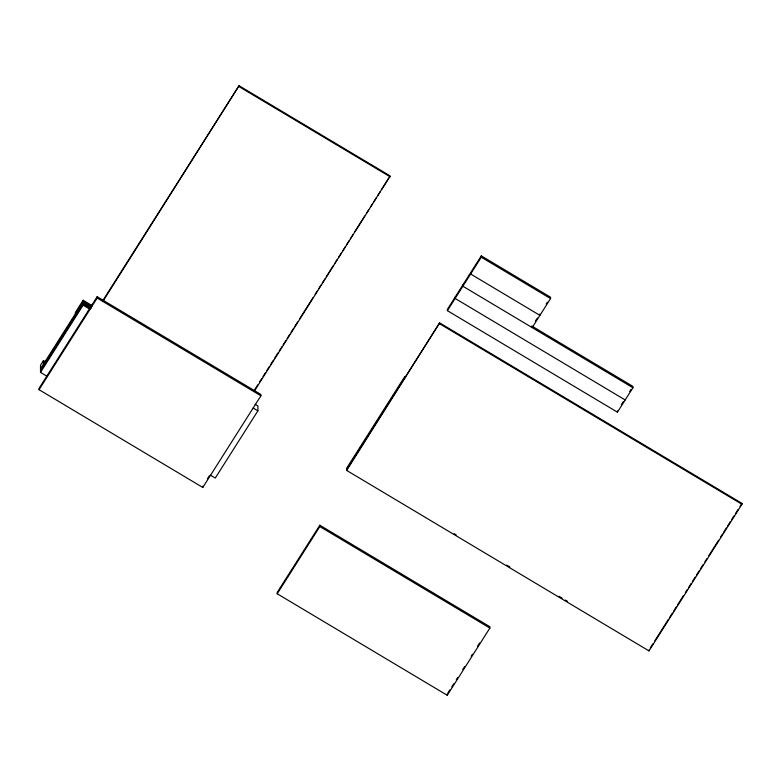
<?xml version="1.0" encoding="UTF-8"?>
<svg xmlns="http://www.w3.org/2000/svg" width="781" height="781" viewBox="0 0 781 781"><rect width="100%" height="100%" fill="white"/><g stroke="black" fill="none" stroke-linecap="round" stroke-linejoin="round"><path stroke-width="1.17" d="M39.05 389.699L39.05 388.362L97.156 296.702L260.913 394.464L260.903 395.801L202.796 487.461L39.05 389.699L97.156 298.049L97.156 296.702M47.29 376.422L40.505 372.381L40.524 365.225L43.433 360.637L45.523 361.886M43.424 364.219L43.433 360.637M75.376 313.806L75.386 312.468L83.128 300.246L92.519 305.849M40.505 372.381L83.118 305.166L83.128 300.246M202.796 487.461L202.806 486.114M103.336 300.656L239.045 85.715L390.197 175.95L254.489 390.9M210.548 475.238L215.273 478.06L257.886 410.845L257.896 405.925L255.065 404.236M277.216 593.765L277.216 592.428L319.829 525.213L489.882 626.733L489.872 628.07L447.259 695.285L277.216 593.765L319.829 526.56L319.829 525.213M346.676 469.537L439.644 322.885L741.95 503.364L741.95 504.262L648.982 650.905L346.666 470.426L346.676 468.19L404.783 376.54L404.783 377.877M346.666 470.426L439.644 322.885M531.744 325.989L632.932 386.4L632.932 387.747L617.439 412.183L447.386 310.662L447.396 309.325L481.291 255.865L550.566 297.219L550.566 298.567L532.164 327.581M447.259 695.285L447.269 693.948M455.138 297.102L455.138 298.449L625.181 399.96M462.889 284.88L462.879 286.227L632.932 387.747M470.64 272.667L470.631 274.004L539.905 315.368L539.915 314.021M447.386 310.662L481.281 257.203L481.291 255.865M617.439 412.183L617.439 410.845M648.982 650.905L648.982 650.007M40.514 368.798L83.128 301.583L91.475 306.572M40.514 370.145L83.118 302.93L91.465 307.909M40.505 371.034L83.118 303.829L90.674 308.339M102.692 300.792L239.045 85.715M254.489 390.002L257.759 384.857M259.712 381.772L261.674 378.678M262.972 376.627L265.589 372.508M266.887 370.448L269.504 366.328M270.802 364.278L273.418 360.158M274.717 358.098L277.977 352.953M279.286 350.894L281.892 346.784M283.2 344.724L285.807 340.604M287.115 338.544L289.722 334.434M291.03 332.374L293.636 328.254M294.945 326.194L297.551 322.084M299.514 318.999L313.21 297.385M315.173 294.3L317.125 291.206M318.433 289.155L321.04 285.036M322.348 282.976L324.955 278.856M326.263 276.806L333.438 265.481M334.737 263.422L337.353 259.312M338.651 257.252L341.268 253.132M342.566 251.072L345.182 246.962M346.481 244.902L349.097 240.782M350.396 238.722L353.012 234.612M354.964 231.518L364.756 216.083M366.709 212.998L368.671 209.913M370.624 206.828L372.576 203.734M373.884 201.674L376.491 197.564M377.799 195.504L380.406 191.384M381.714 189.334L388.889 178.009M207.375 478.909L209.337 475.814M535.395 321.147L537.328 318.101M546.183 304.141L547.432 302.159M621.315 404.734L623.258 401.678M629.711 391.496L630.999 389.455M447.913 692.932L449.846 689.877M451.789 686.821L453.722 683.765M456.309 679.685L457.598 677.654M462.762 669.502L464.705 666.447M471.158 656.265L472.446 654.234M477.611 646.082L479.554 643.027M650.28 647.957L652.877 643.856M654.829 640.781L668.487 619.245M669.786 617.195L672.382 613.095M673.691 611.045L676.287 606.935M677.586 604.885L683.434 595.659M685.386 592.584L687.339 589.509M688.637 587.458L691.244 583.348M692.542 581.298L695.139 577.198M696.437 575.148L699.044 571.048M700.342 568.998L702.939 564.897M704.892 561.822L706.844 558.737M708.797 555.662L718.549 540.286M720.492 537.201L722.445 534.126M723.743 532.076L726.35 527.976M727.648 525.925L730.245 521.825M731.543 519.775L734.15 515.675M735.448 513.615L738.045 509.515M739.997 506.439L741.95 503.364M239.035 86.603L390.197 176.848M481.281 257.203L550.566 298.567M439.635 323.783L741.95 504.262M97.156 298.049L260.903 395.801M83.118 305.166L89.893 309.217M253.161 408.024L257.886 410.845M454.103 533.667L456.182 534.917M506.723 565.083L509.856 566.957M559.02 596.303L562.154 598.178M565.298 600.052L567.387 601.302M319.829 526.56L489.872 628.07"/></g></svg>
